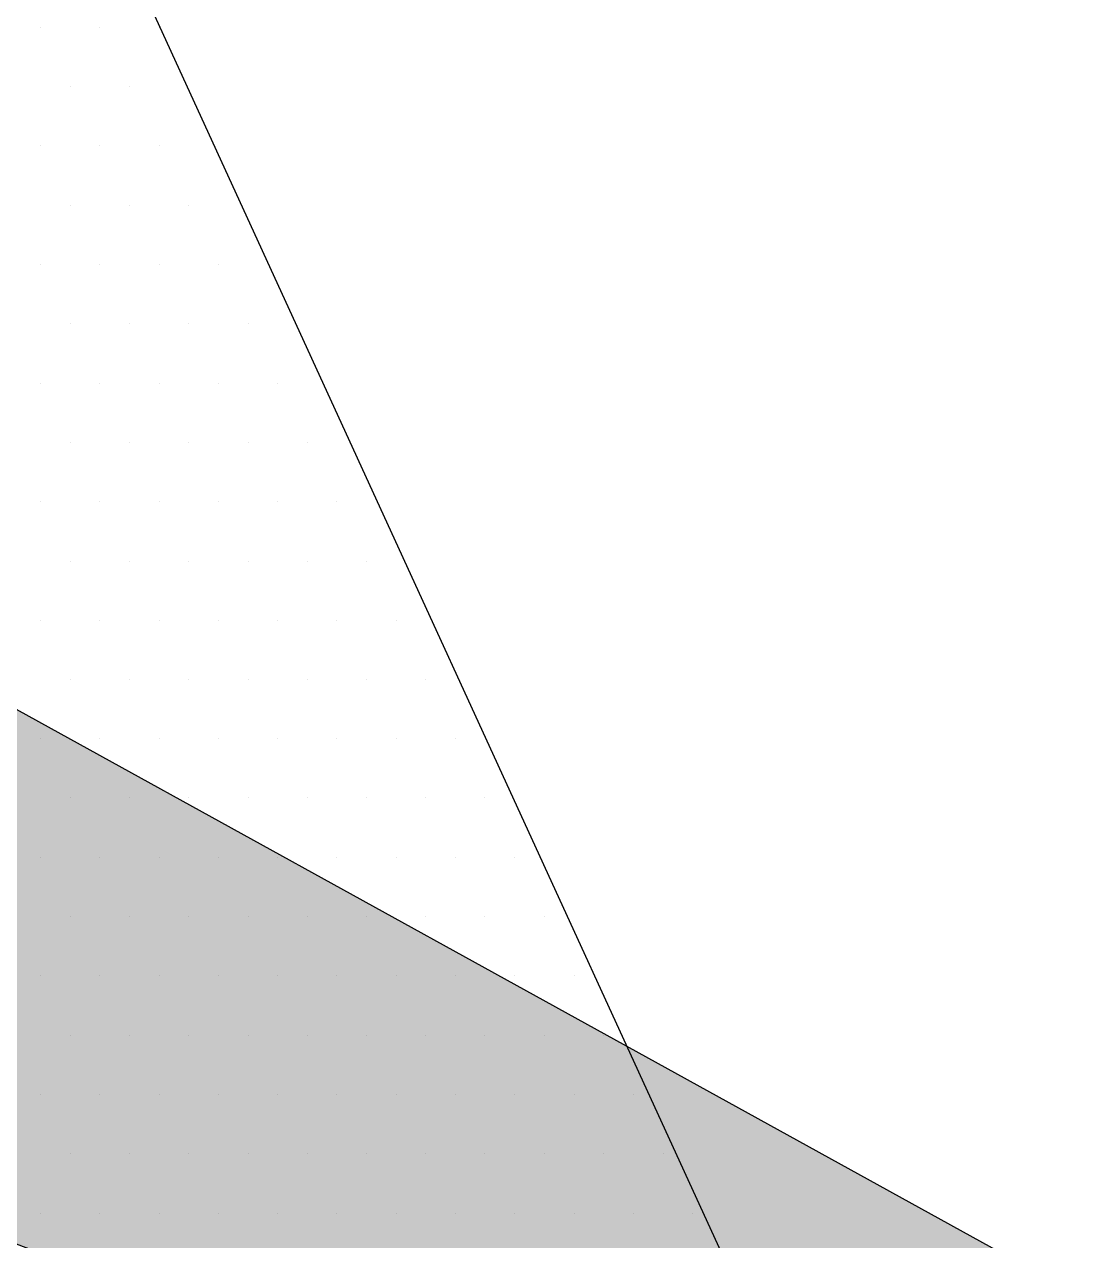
# Paper-space layout 'TOP_A1_00200_01-01-2017_MODELE' of a CAD drawing. Header units: millimetres. Extents: x -52 to 293, y -3 to 294.
# Drawn here: x 214.378 to 215.354, y 128.335 to 129.464 of the extents above; entities that cross this region are included whole.
import ezdxf

# ---------------------------------------------------------------- set-up
doc = ezdxf.new("R2010")
doc.units = ezdxf.units.MM
doc.header["$LTSCALE"] = 2
doc.linetypes.add('CACHEX2', pattern=[0.75, 0.5, -0.25])
for name, color, linetype in [('CALQUE_7', 4, 'Continuous'), ('CARTOUCHE', 7, 'Continuous'), ('rosace', 7, 'Continuous')]:
    doc.layers.add(name, color=color, linetype=linetype)

# ---------------------------------------------------------------- blocks, each defined once
blk = doc.blocks.new('A$C715108E3')
at = {"layer": 'CALQUE_7', "color": 131}
for p, q in [((3.5564, -14.7076), (3.5564, -14.7076)), ((3.6486, -14.7076), (3.6486, -14.7076)), ((3.7404, -14.7076), (3.7404, -14.7076)), ((3.6028, -14.7991), (3.6028, -14.7991)), ((3.6943, -14.7991), (3.6943, -14.7991)), ((3.5564, -14.8905), (3.5564, -14.8905)), ((3.6486, -14.8905), (3.6486, -14.8905)), ((3.7404, -14.8905), (3.7404, -14.8905)), ((3.6028, -14.9827), (3.6028, -14.9827)), ((3.6943, -14.9827), (3.6943, -14.9827)), ((3.7861, -14.9827), (3.7861, -14.9827)), ((3.5564, -15.0742), (3.5564, -15.0742)), ((3.6486, -15.0742), (3.6486, -15.0742)), ((3.7404, -15.0742), (3.7404, -15.0742)), ((3.8317, -15.0742), (3.8317, -15.0742)), ((3.6028, -15.1655), (3.6028, -15.1655)), ((3.6943, -15.1655), (3.6943, -15.1655)), ((3.7861, -15.1655), (3.7861, -15.1655)), ((3.878, -15.1655), (3.878, -15.1655)), ((3.5564, -15.2579), (3.5564, -15.2579)), ((3.6486, -15.2579), (3.6486, -15.2579)), ((3.7404, -15.2579), (3.7404, -15.2579)), ((3.8317, -15.2579), (3.8317, -15.2579)), ((3.9237, -15.2579), (3.9237, -15.2579)), ((3.6028, -15.3493), (3.6028, -15.3493)), ((3.6943, -15.3493), (3.6943, -15.3493)), ((3.7861, -15.3493), (3.7861, -15.3493)), ((3.878, -15.3493), (3.878, -15.3493)), ((3.9694, -15.3493), (3.9694, -15.3493)), ((3.5564, -15.4406), (3.5564, -15.4406)), ((3.6486, -15.4406), (3.6486, -15.4406)), ((3.7404, -15.4406), (3.7404, -15.4406)), ((3.8317, -15.4406), (3.8317, -15.4406)), ((3.9237, -15.4406), (3.9237, -15.4406)), ((4.0155, -15.4406), (4.0155, -15.4406)), ((3.6028, -15.5332), (3.6028, -15.5332)), ((3.6943, -15.5332), (3.6943, -15.5332)), ((3.7861, -15.5332), (3.7861, -15.5332)), ((3.878, -15.5332), (3.878, -15.5332)), ((3.9694, -15.5332), (3.9694, -15.5332)), ((4.0612, -15.5332), (4.0612, -15.5332)), ((3.5564, -15.6246), (3.5564, -15.6246)), ((3.6486, -15.6246), (3.6486, -15.6246)), ((3.7404, -15.6246), (3.7404, -15.6246)), ((3.8317, -15.6246), (3.8317, -15.6246)), ((3.9237, -15.6246), (3.9237, -15.6246)), ((4.0155, -15.6246), (4.0155, -15.6246)), ((4.107, -15.6246), (4.107, -15.6246)), ((3.6028, -15.7159), (3.6028, -15.7159)), ((3.6943, -15.7159), (3.6943, -15.7159)), ((3.7861, -15.7159), (3.7861, -15.7159)), ((3.878, -15.7159), (3.878, -15.7159)), ((3.9694, -15.7159), (3.9694, -15.7159)), ((4.0612, -15.7159), (4.0612, -15.7159)), ((4.1531, -15.7159), (4.1531, -15.7159)), ((3.5564, -15.8083), (3.5564, -15.8083)), ((3.6486, -15.8083), (3.6486, -15.8083)), ((3.7404, -15.8083), (3.7404, -15.8083)), ((3.8317, -15.8083), (3.8317, -15.8083)), ((3.9237, -15.8083), (3.9237, -15.8083)), ((4.0155, -15.8083), (4.0155, -15.8083)), ((4.107, -15.8083), (4.107, -15.8083)), ((4.1988, -15.8083), (4.1988, -15.8083)), ((3.6028, -15.8994), (3.6028, -15.8994)), ((3.6943, -15.8994), (3.6943, -15.8994)), ((3.7861, -15.8994), (3.7861, -15.8994)), ((3.878, -15.8994), (3.878, -15.8994)), ((3.9694, -15.8994), (3.9694, -15.8994)), ((4.0612, -15.8994), (4.0612, -15.8994)), ((4.1531, -15.8994), (4.1531, -15.8994)), ((4.2445, -15.8994), (4.2445, -15.8994)), ((3.5564, -15.991), (3.5564, -15.991)), ((3.6486, -15.991), (3.6486, -15.991)), ((3.7404, -15.991), (3.7404, -15.991)), ((3.8317, -15.991), (3.8317, -15.991)), ((3.9237, -15.991), (3.9237, -15.991)), ((4.0155, -15.991), (4.0155, -15.991)), ((4.107, -15.991), (4.107, -15.991)), ((4.1988, -15.991), (4.1988, -15.991)), ((4.2906, -15.991), (4.2906, -15.991)), ((3.6028, -16.0834), (3.6028, -16.0834)), ((3.6943, -16.0834), (3.6943, -16.0834)), ((3.7861, -16.0834), (3.7861, -16.0834)), ((3.878, -16.0834), (3.878, -16.0834)), ((3.9694, -16.0834), (3.9694, -16.0834)), ((4.0612, -16.0834), (4.0612, -16.0834)), ((4.1531, -16.0834), (4.1531, -16.0834)), ((4.2445, -16.0834), (4.2445, -16.0834)), ((4.3364, -16.0834), (4.3364, -16.0834)), ((3.5564, -16.1747), (3.5564, -16.1747)), ((3.6486, -16.1747), (3.6486, -16.1747)), ((3.7404, -16.1747), (3.7404, -16.1747)), ((3.8317, -16.1747), (3.8317, -16.1747)), ((3.9237, -16.1747), (3.9237, -16.1747)), ((4.0155, -16.1747), (4.0155, -16.1747)), ((4.107, -16.1747), (4.107, -16.1747)), ((4.1988, -16.1747), (4.1988, -16.1747)), ((4.2906, -16.1747), (4.2906, -16.1747)), ((4.3827, -16.1747), (4.3827, -16.1747)), ((3.6028, -16.2675), (3.6028, -16.2675)), ((3.6943, -16.2675), (3.6943, -16.2675)), ((3.7861, -16.2675), (3.7861, -16.2675)), ((3.878, -16.2675), (3.878, -16.2675)), ((3.9694, -16.2675), (3.9694, -16.2675)), ((4.0612, -16.2675), (4.0612, -16.2675)), ((4.1531, -16.2675), (4.1531, -16.2675)), ((4.2445, -16.2675), (4.2445, -16.2675)), ((4.3364, -16.2675), (4.3364, -16.2675)), ((4.4282, -16.2675), (4.4282, -16.2675)), ((3.5564, -16.3587), (3.5564, -16.3587)), ((3.6486, -16.3587), (3.6486, -16.3587)), ((3.7404, -16.3587), (3.7404, -16.3587)), ((3.8317, -16.3587), (3.8317, -16.3587)), ((3.9237, -16.3587), (3.9237, -16.3587)), ((4.0155, -16.3587), (4.0155, -16.3587)), ((4.107, -16.3587), (4.107, -16.3587)), ((4.1988, -16.3587), (4.1988, -16.3587)), ((4.2906, -16.3587), (4.2906, -16.3587)), ((4.3827, -16.3587), (4.3827, -16.3587)), ((4.4739, -16.3587), (4.4739, -16.3587)), ((3.6028, -16.45), (3.6028, -16.45)), ((3.6943, -16.45), (3.6943, -16.45)), ((3.7861, -16.45), (3.7861, -16.45)), ((3.878, -16.45), (3.878, -16.45)), ((3.9694, -16.45), (3.9694, -16.45)), ((4.0612, -16.45), (4.0612, -16.45)), ((4.1531, -16.45), (4.1531, -16.45)), ((4.2445, -16.45), (4.2445, -16.45)), ((4.3364, -16.45), (4.3364, -16.45)), ((4.4282, -16.45), (4.4282, -16.45)), ((4.5202, -16.45), (4.5202, -16.45)), ((3.5564, -16.5424), (3.5564, -16.5424)), ((3.6486, -16.5424), (3.6486, -16.5424)), ((3.7404, -16.5424), (3.7404, -16.5424)), ((3.8317, -16.5424), (3.8317, -16.5424)), ((3.9237, -16.5424), (3.9237, -16.5424)), ((4.0155, -16.5424), (4.0155, -16.5424)), ((4.107, -16.5424), (4.107, -16.5424)), ((4.1988, -16.5424), (4.1988, -16.5424)), ((4.2906, -16.5424), (4.2906, -16.5424)), ((4.3827, -16.5424), (4.3827, -16.5424)), ((4.4739, -16.5424), (4.4739, -16.5424)), ((4.5659, -16.5424), (4.5659, -16.5424))]:
    blk.add_line(p, q, dxfattribs=at)
blk.add_lwpolyline([(0.2166, -18.8242), (-0.4061, -17.3082), (1.2857, -17.5115), (0.9202, -16.4826), (-0.461, -13.5406), (1.4536, -13.7453), (4.032, -19.4344), (5.206, -17.903), (3.3935, -13.9486), (6.3293, -14.2803), (6.4311, -12.6478), (3.5725, -12.29), (6.1505, -8.6671), (5.6155, -6.8715), (1.6586, -12.1279), (-1.9407, -12.0256)], dxfattribs=at)
blk = doc.blocks.new('A$C581E6685')
at = {"layer": 'rosace'}
blk.add_hatch(color=32, dxfattribs=at).paths.add_polyline_path([(-39.8519, 24.2064), (-37.1498, 25.5201), (-23.2602, 17.8548)])
at = {"layer": 'rosace', "color": 32}
blk.add_lwpolyline([(-39.8519, 24.2064), (-37.1498, 25.5201), (-23.2602, 17.8559)], close=True, dxfattribs=at)
at = {"layer": 'rosace', "color": 32, "linetype": 'CACHEX2', "ltscale": 1.5}
blk.add_ellipse((-38.0538, 23.8138), major_axis=(-19.0311, -3.534), ratio=0.590567, dxfattribs=at)
at = {"layer": 'rosace', "color": 32}
blk.add_ellipse((-37.6144, 23.8499), major_axis=(-13.5768, -4.2839), ratio=0.791971, dxfattribs=at)
at = {"layer": 'CARTOUCHE'}
blk.add_blockref('A$C715108E3', (-31.6739, 36.3189), dxfattribs=at)

psp = doc.layouts.new('TOP_A1_00200_01-01-2017_MODELE')

# ---------------------------------------------------------------- linework, layer by layer
at = {"layer": 'CARTOUCHE'}
psp.add_rational_spline([(193.9931, 140.7359), (193.9931, 129.8447), (193.9931, 118.9535), (193.9931, 115.1135), (197.8331, 115.1135), (243.3724, 115.1135), (288.9116, 115.1135), (292.7516, 115.1135), (292.7516, 118.9535), (292.7516, 129.8447), (292.7516, 140.7359), (292.7516, 144.5759), (288.9116, 144.5759), (243.3724, 144.5759), (197.8331, 144.5759), (193.9931, 144.5759), (193.9931, 140.7359)], [1, 1, 1, 0.707106781187, 1, 1, 1, 0.707106781187, 1, 1, 1, 0.707106781187, 1, 1, 1, 0.707106781187, 1], degree=2, knots=[0, 0, 0, 1, 1, 2.570796, 2.570796, 3.570796, 3.570796, 5.141593, 5.141593, 6.141593, 6.141593, 7.712389, 7.712389, 8.712389, 8.712389, 10.283185, 10.283185, 10.283185], dxfattribs=at)

# ---------------------------------------------------------------- block references
at = {"layer": 'CARTOUCHE', "xscale": 0.6, "yscale": 0.6, "zscale": 0.6}
psp.add_blockref('A$C581E6685', (231.2638, 116.4941), dxfattribs=at)

doc.saveas('drawing.dxf')
